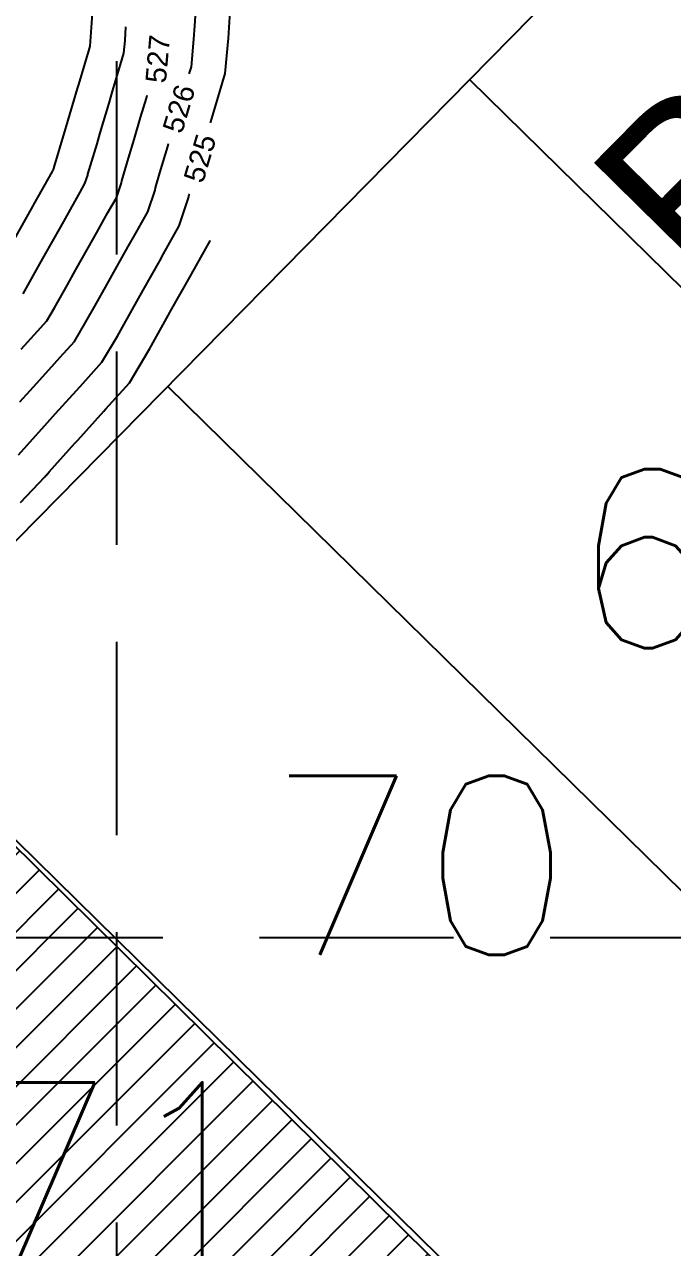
# Model space of a CAD drawing. Header units: feet. Extents: x 5163 to 12107, y -224 to 4120.
# Drawn here: x 6565.7 to 6641, y 1912.2 to 2054.4 of the extents above; entities that cross this region are included whole.
import ezdxf
from ezdxf.enums import TextEntityAlignment as Align

# ---------------------------------------------------------------- set-up
doc = ezdxf.new("R2010")
doc.units = ezdxf.units.FT
doc.linetypes.add('HIDDEN', pattern=[0.375, 0.25, -0.125])
for name, color, linetype in [('2003004C-A$0$3A-BERMS', 1, 'Continuous'), ('2003004C-A$0$3A-LOT', 2, 'Continuous'), ('2003004C-A$0$3A-LOTNO', 7, 'Continuous'), ('grid', 254, 'Continuous'), ('SODDED LOTS', 2, 'Continuous')]:
    doc.layers.add(name, color=color, linetype=linetype)
doc.styles.add('2003004C-A$0$L100', font='simplex', dxfattribs={"height": 4})
doc.styles.add('2003004C-A$0$Standard', font='txt')
doc.styles.get("Standard").update_dxf_attribs({"font": 'ARIAL.TTF'})

# ---------------------------------------------------------------- blocks, each defined once
blk = doc.blocks.new('2003004C-A$0$lota')
at = {"style": '2003004C-A$0$Standard'}
blk.add_attdef('LOTDES', text='', height=0.0833, dxfattribs=at).set_placement((0, 0), align=Align.CENTER)
at = {"style": '2003004C-A$0$Standard', "flags": 1}
for tag in ['LOTAINF', 'LOTAAC', 'LOTASF']:
    blk.add_attdef(tag, text='', height=0.000000105, dxfattribs=at).set_placement((-0.03768, 0), align=Align.CENTER)

msp = doc.modelspace()

# ---------------------------------------------------------------- hatches: boundary and pattern name
at = {"layer": 'SODDED LOTS', "linetype": 'Continuous'}
h = msp.add_hatch(dxfattribs=at)
h.set_pattern_fill('ANSI31', color=256, style=0)
h.paths.add_polyline_path([(6597.34, 1857.47), (6632.25, 1891.96), (6547.67, 1975.6), (6512.15, 1940.1)])

# ---------------------------------------------------------------- linework, layer by layer
at = {"layer": '2003004C-A$0$3A-BERMS', "color": 43, "linetype": 'Continuous'}
for points, elevation in [([(6584.87, 2048.61), (6585.12, 2049.45), (6585.4, 2052.67), (6585.51, 2054.22), (6585.73, 2057.68)], 526), ([(6587.33, 2042.91), (6587.72, 2044.22), (6587.91, 2044.87), (6589.04, 2048.66), (6589.4, 2052.76), (6589.44, 2053.39), (6589.73, 2057.77)], 525), ([(6564.37, 2029.07), (6566.74, 2033.28), (6566.83, 2033.45), (6568.97, 2037.26), (6569.1, 2037.49), (6569.18, 2037.73), (6569.18, 2037.76), (6570.5, 2042.19), (6570.61, 2042.57), (6571.9, 2046.91), (6572.04, 2047.38), (6573.2, 2051.31), (6573.36, 2051.83), (6573.41, 2052.39), (6573.69, 2056.71)], 529), ([(6565.57, 2023.06), (6567.52, 2026.54), (6568.02, 2027.43), (6569.93, 2030.83), (6570.48, 2031.81), (6572.2, 2034.87), (6572.75, 2035.86), (6573.08, 2036.85), (6573.1, 2036.96), (6574.15, 2040.5), (6574.53, 2041.78), (6575.55, 2045.22), (6575.96, 2046.59), (6576.88, 2049.7), (6577.28, 2051.04), (6577.41, 2052.48), (6577.51, 2054.1)], 528), ([(6565.35, 2016.61), (6567.23, 2018.69), (6568.32, 2019.9), (6569.22, 2021.42), (6570.71, 2024.08), (6571.67, 2025.8), (6573.12, 2028.38), (6574.13, 2030.18), (6575.42, 2032.49), (6576.4, 2034.22), (6576.98, 2035.96), (6577.02, 2036.17), (6577.81, 2038.81), (6578.45, 2040.99), (6579.21, 2043.54), (6579.88, 2045.8), (6579.98, 2046.15)], 527), ([(6565.19, 2010.48), (6566.76, 2012.22), (6568.55, 2014.21), (6569.88, 2015.68), (6571.52, 2017.5), (6572.87, 2019.78), (6573.9, 2021.62), (6575.32, 2024.16), (6576.31, 2025.92), (6577.78, 2028.54), (6578.65, 2030.1), (6580.05, 2032.58), (6580.89, 2035.08), (6580.94, 2035.38), (6581.46, 2037.12), (6582.37, 2040.19), (6582.46, 2040.51)], 526), ([(6565.03, 2004.35), (6566.04, 2005.47), (6568.39, 2008.08), (6569.34, 2009.13), (6571.75, 2011.8), (6572.53, 2012.67), (6574.72, 2015.1), (6576.52, 2018.14), (6577.09, 2019.17), (6578.97, 2022.52), (6579.5, 2023.47), (6581.43, 2026.9), (6581.88, 2027.71), (6583.69, 2030.94), (6584.79, 2034.2), (6584.86, 2034.59), (6584.9, 2034.69)], 525), ([(6565.25, 1998.78), (6568.09, 2001.79), (6568.21, 2001.93), (6568.23, 2001.94), (6568.61, 2002.37), (6571.59, 2005.67), (6571.91, 2006.03), (6574.95, 2009.4), (6575.18, 2009.66), (6577.92, 2012.69), (6580.17, 2016.51), (6580.28, 2016.71), (6582.62, 2020.88), (6582.7, 2021.02), (6585.08, 2025.26), (6585.11, 2025.32), (6587.29, 2029.21), (6587.3, 2029.2)], 524)]:
    msp.add_lwpolyline(points, dxfattribs=dict(at, elevation=elevation))
at = {"layer": '2003004C-A$0$3A-LOT', "color": 7, "linetype": 'Continuous'}
for p, q in [((6858.04, 2292.63), (6343.27, 1769.2)), ((6617.41, 2047.95), (6702.97, 1963.81)), ((6582.35, 2012.3), (6667.91, 1928.16)), ((6547.29, 1976.65), (6632.85, 1892.51))]:
    msp.add_line(p, q, dxfattribs=at)
at = {"layer": 'grid', "color": 252, "linetype": 'HIDDEN', "ltscale": 90}
for p, q in [((6576.42, 4007.6), (6576.42, 214.43)), ((5276.78, 1948.24), (11993.45, 1948.24))]:
    msp.add_line(p, q, dxfattribs=at)
at = {"layer": 'SODDED LOTS', "linetype": 'Continuous'}
msp.add_lwpolyline([(6597.34, 1857.47), (6632.25, 1891.96), (6547.67, 1975.6), (6512.15, 1940.1)], close=True, dxfattribs=at)

# ---------------------------------------------------------------- block references
at = {"layer": '2003004C-A$0$3A-LOTNO', "color": 7, "linetype": 'Continuous'}
ref = msp.add_blockref('2003004C-A$0$lota', (6646.67, 1981.85), dxfattribs=dict(at, xscale=250, yscale=250, zscale=250))
ref.add_attrib('LOTDES', '69', dxfattribs={"height": 20.825, "style": '2003004C-A$0$L100'}).set_placement((6646.67, 1981.85), align=Align.CENTER)
ref = msp.add_blockref('2003004C-A$0$lota', (6611.62, 1946.2), dxfattribs=dict(at, xscale=250, yscale=250, zscale=250))
ref.add_attrib('LOTDES', '70', dxfattribs={"height": 20.825, "style": '2003004C-A$0$L100'}).set_placement((6611.62, 1946.2), align=Align.CENTER)
ref = msp.add_blockref('2003004C-A$0$lota', (6576.56, 1910.55), dxfattribs=dict(at, xscale=250, yscale=250, zscale=250))
ref.add_attrib('LOTDES', '71', dxfattribs={"height": 20.825, "style": '2003004C-A$0$L100'}).set_placement((6576.56, 1910.55), align=Align.CENTER)

# ---------------------------------------------------------------- texts
at = {"layer": '2003004C-A$0$3A-BERMS', "color": 43, "linetype": 'Continuous', "char_height": 2.4, "attachment_point": 5}
for s, insert, rotation in [('{527}', (6581.21, 2050.35, 527), 84.9642), ('{526}', (6583.67, 2044.56, 526), 73.4707), ('{525}', (6586.11, 2038.8, 525), 73.4707)]:
    msp.add_mtext(s, dxfattribs=dict(at, insert=insert, rotation=rotation))
at = {"layer": '2003004C-A$0$3A-LOTNO', "color": 7, "linetype": 'Continuous', "insert": (6630.25, 2036.65), "char_height": 20, "width": 126.5574, "attachment_point": 1, "rotation": 45.3998}
msp.add_mtext('BLOCK L', dxfattribs=at)

doc.saveas('drawing.dxf')
